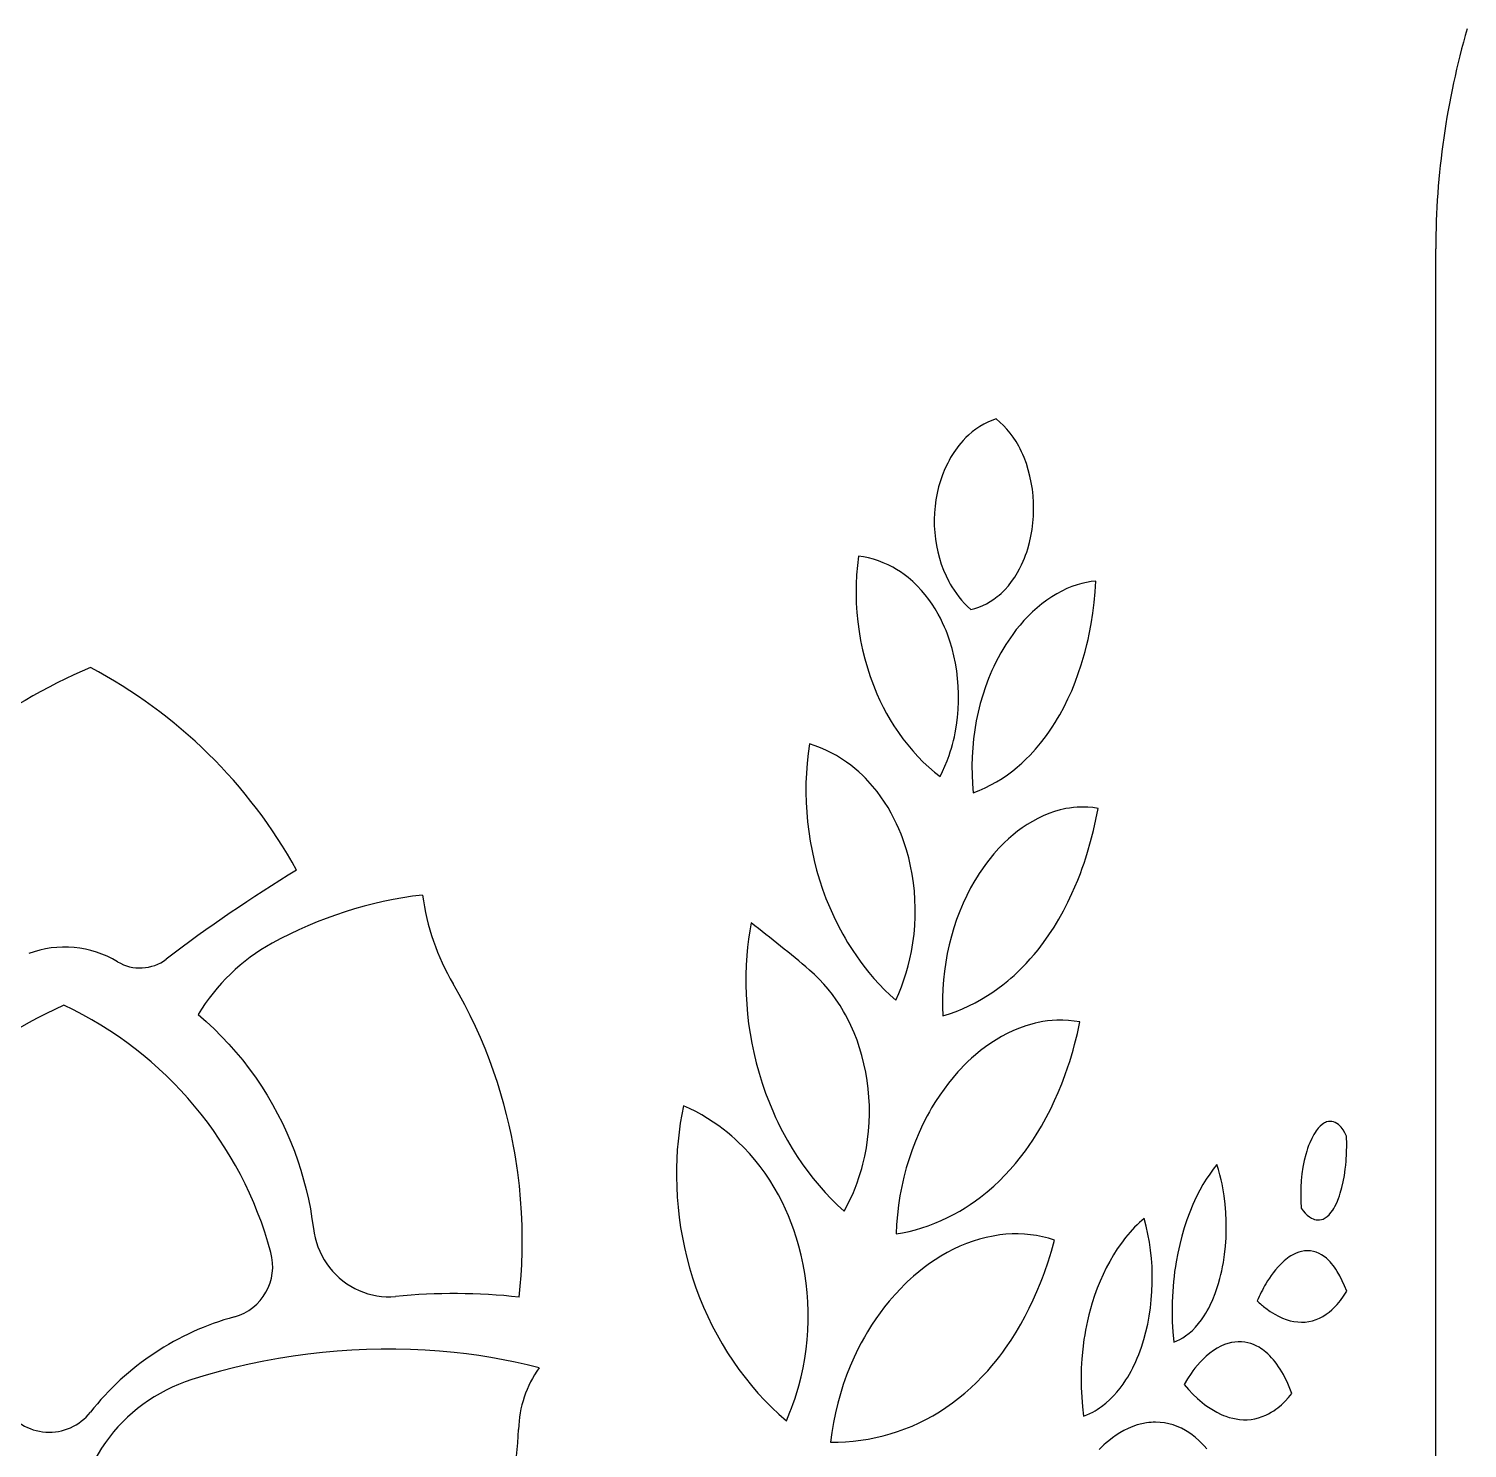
# Model space of a CAD drawing. Extents: x -234 to 1000, y -95 to 506.
# Drawn here: x 809.84 to 842.79, y 117.65 to 150.15 of the extents above; entities that cross this region are included whole.
import ezdxf

# ---------------------------------------------------------------- set-up
doc = ezdxf.new("R2010")
doc.units = 0
doc.header["$LTSCALE"] = 7
doc.header["$MEASUREMENT"] = 0
doc.layers.add('8', color=250, linetype='CONTINUOUS', lineweight=15)

msp = doc.modelspace()

# ---------------------------------------------------------------- linework, layer by layer
at = {"layer": '8', "lineweight": 30}
msp.add_line((842.0725, 66.347), (842.0725, 145.115), dxfattribs=at)
for points in [[(831.9977, 141.2201), (831.902, 141.1879), (831.8078, 141.1485), (831.7154, 141.1021), (831.6251, 141.0491), (831.5371, 140.9896), (831.4517, 140.9239), (831.3694, 140.8524), (831.3074, 140.7929), (831.2476, 140.7301), (831.1898, 140.6643), (831.1479, 140.613), (831.1073, 140.5601), (831.0302, 140.4499), (830.9586, 140.3341), (830.9236, 140.272), (830.8903, 140.2085), (830.8284, 140.078), (830.7731, 139.9431), (830.7246, 139.8043), (830.683, 139.6622), (830.6485, 139.5174), (830.621, 139.3703), (830.6008, 139.2215), (830.5878, 139.0714), (830.5821, 138.9208), (830.5837, 138.7701), (830.5926, 138.6197), (830.6087, 138.4702), (830.6321, 138.3222), (830.6626, 138.1762), (830.6999, 138.0338), (830.744, 137.8943), (830.7948, 137.7583), (830.8523, 137.6262), (830.9162, 137.4987), (830.9505, 137.4367), (830.9863, 137.3761), (831.0364, 137.2975), (831.089, 137.2216), (831.1442, 137.1485), (831.2092, 137.0697), (831.277, 136.9951), (831.3477, 136.9246), (831.421, 136.8586)], [(831.421, 136.8586), (831.5132, 136.8813), (831.6041, 136.9107), (831.6931, 136.9465), (831.7801, 136.9886), (831.8648, 137.0367), (831.9471, 137.0908), (832.0265, 137.1505), (832.071, 137.1874), (832.1144, 137.226), (832.1579, 137.2675), (832.2003, 137.3107), (832.2805, 137.4008), (832.356, 137.497), (832.4266, 137.5989), (832.4921, 137.706), (832.5383, 137.7902), (832.5815, 137.877), (832.6216, 137.9661), (832.6494, 138.0335), (832.6754, 138.102), (832.7004, 138.1733), (832.7235, 138.2456), (832.7639, 138.3911), (832.7972, 138.5396), (832.8234, 138.6906), (832.8424, 138.8433), (832.8542, 138.9973), (832.8588, 139.1518), (832.8563, 139.3064), (832.8465, 139.4604), (832.8297, 139.6133), (832.8056, 139.7645), (832.7745, 139.9135), (832.7368, 140.0578), (832.6922, 140.1989), (832.6407, 140.3362), (832.6124, 140.4033), (832.5823, 140.4693), (832.5508, 140.5337), (832.5176, 140.5967), (832.4567, 140.7016), (832.3911, 140.8019), (832.321, 140.8972), (832.2463, 140.9871), (832.1675, 141.0711), (832.0845, 141.1489), (831.9977, 141.2201)], [(828.8462, 138.0802), (828.8207, 137.8658), (828.8029, 137.6504), (828.7929, 137.4342), (828.7907, 137.2177), (828.7962, 137.0014), (828.8095, 136.7855), (828.8306, 136.5704), (828.8594, 136.3565), (828.8958, 136.1443), (828.9398, 135.9339), (828.9914, 135.7259), (829.0503, 135.521), (829.1165, 135.3191), (829.1899, 135.1207), (829.2292, 135.0229), (829.2703, 134.9261), (829.3397, 134.7734), (829.4134, 134.6237), (829.4914, 134.477), (829.5735, 134.3335), (829.6597, 134.1936), (829.7601, 134.0424), (829.8652, 133.8961), (829.9749, 133.7549), (830.0889, 133.619), (830.2071, 133.4887), (830.3293, 133.3643), (830.4553, 133.2461), (830.5848, 133.1343), (830.7177, 133.0292)], [(830.7177, 133.0292), (830.7752, 133.1459), (830.8287, 133.2654), (830.878, 133.3875), (830.9232, 133.512), (830.9509, 133.5962), (830.9768, 133.6812), (831.0008, 133.7671), (831.0229, 133.8537), (831.0431, 133.9409), (831.0615, 134.0288), (831.0924, 134.2063), (831.1157, 134.3855), (831.1314, 134.5658), (831.1395, 134.747), (831.1399, 134.9283), (831.133, 135.1042), (831.1189, 135.2794), (831.0975, 135.4537), (831.069, 135.6264), (831.0333, 135.7971), (830.9905, 135.9654), (830.9405, 136.1308), (830.8834, 136.2928), (830.8523, 136.3723), (830.8194, 136.4509), (830.7728, 136.5539), (830.7232, 136.6548), (830.6705, 136.7534), (830.6034, 136.8686), (830.532, 136.98), (830.4564, 137.0876), (830.3768, 137.1909), (830.2932, 137.2898), (830.194, 137.396), (830.142, 137.4472), (830.089, 137.4968), (830.0357, 137.5438), (829.9813, 137.5891), (829.897, 137.6544), (829.8104, 137.7156), (829.7216, 137.7726), (829.6307, 137.8253), (829.5245, 137.8801), (829.416, 137.929), (829.3053, 137.9717), (829.1928, 138.0083), (829.0786, 138.0387), (828.963, 138.0627), (828.8462, 138.0802)], [(834.2861, 137.5074), (834.178, 137.4956), (834.0696, 137.4775), (833.9613, 137.4531), (833.8534, 137.4225), (833.7356, 137.382), (833.6187, 137.3343), (833.5031, 137.2797), (833.3889, 137.2182), (833.2727, 137.1478), (833.1585, 137.0706), (833.0465, 136.9867), (832.937, 136.8965), (832.8303, 136.8002), (832.7264, 136.698), (832.6355, 136.6013), (832.5472, 136.5002), (832.4617, 136.3949), (832.3791, 136.2857), (832.3258, 136.211), (832.2739, 136.1347), (832.223, 136.0563), (832.1736, 135.9764), (832.1088, 135.8655), (832.0466, 135.752), (831.9873, 135.6361), (831.9447, 135.5476), (831.9037, 135.4578), (831.8266, 135.2748), (831.7563, 135.0875), (831.6929, 134.8962), (831.6365, 134.7016), (831.5872, 134.5039), (831.5452, 134.3036), (831.5104, 134.1011), (831.4831, 133.897), (831.4631, 133.6915), (831.4506, 133.4851), (831.4455, 133.2783), (831.448, 133.0714), (831.4579, 132.8649), (831.4752, 132.6591)], [(831.4752, 132.6591), (831.6124, 132.7126), (831.7472, 132.7726), (831.8795, 132.8388), (832.0093, 132.9113), (832.1362, 132.9898), (832.2603, 133.0742), (832.3812, 133.1645), (832.4845, 133.2481), (832.5852, 133.3358), (832.6834, 133.4276), (832.779, 133.5235), (832.8412, 133.5894), (832.9021, 133.6571), (833.0204, 133.7973), (833.1337, 133.9436), (833.2104, 134.0504), (833.2847, 134.16), (833.3563, 134.2722), (833.4084, 134.3582), (833.4589, 134.4456), (833.5557, 134.6244), (833.6465, 134.8083), (833.7314, 134.997), (833.8103, 135.1902), (833.8832, 135.3874), (833.9502, 135.5883), (833.9965, 135.7413), (834.0395, 135.8959), (834.0791, 136.0522), (834.1066, 136.1703), (834.1323, 136.2892), (834.1779, 136.5291), (834.2161, 136.7712), (834.2469, 137.0153), (834.2702, 137.2608), (834.2861, 137.5074)], [(827.7226, 133.7786), (827.6923, 133.557), (827.669, 133.3343), (827.653, 133.1108), (827.6441, 132.8868), (827.6424, 132.6625), (827.6479, 132.4384), (827.6606, 132.2146), (827.6805, 131.9914), (827.7075, 131.7693), (827.7417, 131.5484), (827.7829, 131.3291), (827.8311, 131.1116), (827.8881, 130.8893), (827.9524, 130.6697), (828.024, 130.453), (828.1026, 130.2395), (828.1883, 130.0297), (828.2807, 129.8238), (828.3799, 129.622), (828.4856, 129.4249), (828.541, 129.3278), (828.5981, 129.2321), (828.6562, 129.1382), (828.716, 129.0457), (828.7981, 128.924), (828.8829, 128.805), (828.9702, 128.6886), (829.0829, 128.547), (829.1992, 128.4099), (829.3191, 128.2774), (829.4425, 128.1499), (829.5692, 128.0273), (829.699, 127.91)], [(829.699, 127.91), (829.7677, 128.0609), (829.8309, 128.2152), (829.8884, 128.3725), (829.9402, 128.5326), (829.9863, 128.695), (830.0266, 128.8597), (830.0611, 129.0262), (830.0786, 129.124), (830.0941, 129.2223), (830.1077, 129.3211), (830.1192, 129.4201), (830.1364, 129.6192), (830.1456, 129.8189), (830.1469, 130.0189), (830.1406, 130.2133), (830.1268, 130.4073), (830.1055, 130.6003), (830.0766, 130.792), (830.0403, 130.9818), (829.9966, 131.1695), (829.9454, 131.3545), (829.917, 131.446), (829.8867, 131.5367), (829.8547, 131.6262), (829.8209, 131.7147), (829.7729, 131.8315), (829.7216, 131.9463), (829.6672, 132.059), (829.5978, 132.1914), (829.5238, 132.3205), (829.4454, 132.446), (829.3627, 132.5677), (829.2756, 132.6853), (829.1714, 132.814), (829.0619, 132.9368), (829.0052, 132.9959), (828.9473, 133.0535), (828.8581, 133.1367), (828.7662, 133.2162), (828.6717, 133.2917), (828.5747, 133.3633), (828.4609, 133.44), (828.3441, 133.5111), (828.2246, 133.5766), (828.1025, 133.6361), (827.978, 133.6897), (827.8513, 133.7373), (827.7226, 133.7786)], [(834.3378, 132.3013), (834.2192, 132.3193), (834.0995, 132.33), (833.9789, 132.3333), (833.8577, 132.3293), (833.771, 132.322), (833.6842, 132.3109), (833.5974, 132.2963), (833.5323, 132.2829), (833.4674, 132.2674), (833.3378, 132.2305), (833.209, 132.1857), (833.0813, 132.1331), (832.955, 132.0729), (832.8303, 132.0054), (832.7075, 131.9308), (832.5988, 131.8576), (832.492, 131.779), (832.3872, 131.6952), (832.2848, 131.6063), (832.1848, 131.5125), (832.1235, 131.4514), (832.0633, 131.3886), (831.9462, 131.2577), (831.8335, 131.1201), (831.7579, 131.0208), (831.6847, 130.9184), (831.6139, 130.8133), (831.5624, 130.7327), (831.5124, 130.6506), (831.4168, 130.4823), (831.3271, 130.3087), (831.2437, 130.1304), (831.1667, 129.9476), (831.0961, 129.7608), (831.0323, 129.5703), (830.9751, 129.3766), (830.9249, 129.1801), (830.8816, 128.981), (830.8454, 128.78), (830.8162, 128.5772), (830.7942, 128.3731), (830.7794, 128.1681), (830.7718, 127.9625), (830.7714, 127.7567), (830.7782, 127.5512)], [(830.7782, 127.5512), (830.9314, 127.5993), (831.0825, 127.6537), (831.2314, 127.714), (831.378, 127.7804), (831.5221, 127.8527), (831.6637, 127.9308), (831.8025, 128.0147), (831.9216, 128.0927), (832.0384, 128.1748), (832.153, 128.2612), (832.2651, 128.3516), (832.3381, 128.4137), (832.4101, 128.4775), (832.4816, 128.5438), (832.5521, 128.6117), (832.6887, 128.7517), (832.7814, 128.8534), (832.8719, 128.9582), (832.9599, 129.0658), (833.0244, 129.1485), (833.0876, 129.2326), (833.2098, 129.4056), (833.3265, 129.5843), (833.4378, 129.7686), (833.5434, 129.958), (833.6435, 130.1524), (833.738, 130.3513), (833.8052, 130.5034), (833.8693, 130.6578), (833.9301, 130.8144), (833.9733, 130.9318), (834.0147, 131.0504), (834.0553, 131.1726), (834.094, 131.2958), (834.1654, 131.5424), (834.2298, 131.7924), (834.2872, 132.0455), (834.3378, 132.3013)], [(826.3853, 129.6795), (826.3545, 129.4946), (826.3283, 129.3088), (826.3068, 129.1223), (826.2899, 128.9352), (826.2758, 128.7115), (826.2683, 128.4875), (826.2675, 128.2633), (826.2733, 128.0392), (826.2858, 127.8155), (826.3049, 127.5923), (826.3306, 127.3699), (826.3629, 127.1485), (826.4016, 126.9285), (826.4469, 126.71), (826.5036, 126.4737), (826.5679, 126.2399), (826.6396, 126.0088), (826.7187, 125.7807), (826.8051, 125.556), (826.8986, 125.3349), (826.948, 125.2258), (826.9991, 125.1177), (827.07, 124.9753), (827.1438, 124.8349), (827.2205, 124.6965), (827.3287, 124.5132), (827.4421, 124.334), (827.5605, 124.1592), (827.6837, 123.989), (827.8117, 123.8237), (827.9442, 123.6634), (828.0811, 123.5083), (828.2221, 123.3587), (828.3673, 123.2147), (828.5162, 123.0766)], [(828.5162, 123.0766), (828.5865, 123.205), (828.6524, 123.3365), (828.7139, 123.4707), (828.7709, 123.6074), (828.8159, 123.7259), (828.8577, 123.8459), (828.8961, 123.9674), (828.9228, 124.0594), (828.9476, 124.1521), (828.9915, 124.3394), (829.0279, 124.529), (829.0567, 124.7204), (829.0779, 124.9131), (829.0915, 125.1067), (829.0975, 125.3008), (829.0958, 125.4951), (829.0865, 125.6891), (829.0695, 125.8823), (829.045, 126.0743), (829.0128, 126.2649), (828.9731, 126.4535), (828.9259, 126.6396), (828.8732, 126.8167), (828.8136, 126.9908), (828.7471, 127.1615), (828.6737, 127.3286), (828.5936, 127.4915), (828.5511, 127.5713), (828.5069, 127.6499), (828.4256, 127.7845), (828.3393, 127.9151), (828.2483, 128.0415), (828.1525, 128.1633), (828.052, 128.2804), (827.9471, 128.3924), (827.8379, 128.4991), (827.7244, 128.6004)], [(821.0748, 121.1099), (821.099, 121.3573), (821.1181, 121.6054), (821.132, 121.8539), (821.1418, 122.1534), (821.1441, 122.4531), (821.1389, 122.7526), (821.1262, 123.0518), (821.106, 123.3506), (821.0774, 123.6568), (821.0409, 123.9621), (820.9965, 124.2662), (820.9713, 124.4178), (820.9442, 124.5689), (820.8967, 124.81), (820.8442, 125.05), (820.7867, 125.2887), (820.7243, 125.5261), (820.6568, 125.762), (820.575, 126.0255), (820.4869, 126.2869), (820.3927, 126.5459), (820.2922, 126.8025), (820.1856, 127.0564), (820.073, 127.3075), (819.9542, 127.5556), (819.8295, 127.8007), (819.6988, 128.0424), (819.5623, 128.2808)], [(813.7207, 127.5808), (813.9045, 127.4204), (814.083, 127.2541), (814.2561, 127.0822), (814.4234, 126.9048), (814.5849, 126.722), (814.7405, 126.5341), (814.8898, 126.3413), (815.0329, 126.1438), (815.1696, 125.9417), (815.2997, 125.7353), (815.4231, 125.5248), (815.5397, 125.3105), (815.6494, 125.0924), (815.7521, 124.871), (815.8416, 124.6612), (815.9249, 124.4488), (816.0018, 124.234), (816.0723, 124.0167), (816.1365, 123.7972), (816.194, 123.5766), (816.245, 123.3542), (816.2895, 123.1305), (816.3273, 122.9057), (816.3585, 122.6801)], [(833.9212, 127.4117), (833.7905, 127.4331), (833.6584, 127.4469), (833.5253, 127.4532), (833.3915, 127.4521), (833.2845, 127.4458), (833.1772, 127.4347), (833.0699, 127.419), (832.9625, 127.3987), (832.891, 127.3826), (832.8197, 127.3644), (832.6774, 127.3221), (832.5359, 127.2719), (832.3956, 127.2139), (832.2566, 127.1483), (832.1194, 127.0754), (831.9974, 127.0036), (831.8773, 126.9261), (831.759, 126.8432), (831.6428, 126.7549), (831.5289, 126.6613), (831.4358, 126.5796), (831.3444, 126.4945), (831.2549, 126.4061), (831.189, 126.3377), (831.1242, 126.2676), (831.0146, 126.1419), (830.9085, 126.0113), (830.8062, 125.876), (830.7077, 125.7362), (830.6133, 125.5921), (830.523, 125.4441), (830.4708, 125.3534), (830.4202, 125.2613), (830.3238, 125.0735), (830.2339, 124.8808), (830.1506, 124.6839), (830.0741, 124.4829), (830.0045, 124.2783), (829.942, 124.0704), (829.8867, 123.8597), (829.8386, 123.6465), (829.7979, 123.4312), (829.7645, 123.214), (829.7387, 122.9955), (829.7203, 122.7759), (829.7094, 122.5557)], [(829.7094, 122.5557), (829.858, 122.5831), (830.0054, 122.6156), (830.1514, 122.6533), (830.2959, 122.6961), (830.446, 122.7465), (830.5942, 122.8024), (830.7404, 122.8638), (830.8843, 122.9306), (831.0259, 123.0028), (831.1651, 123.0802), (831.2882, 123.1543), (831.4092, 123.2325), (831.528, 123.3148), (831.6446, 123.401), (831.721, 123.4607), (831.7964, 123.5221), (831.9439, 123.6499), (832.0745, 123.772), (832.2014, 123.8994), (832.3245, 124.0319), (832.4437, 124.1693), (832.559, 124.3115), (832.6703, 124.4582), (832.7565, 124.5788), (832.84, 124.7021), (832.921, 124.828), (832.98, 124.9241), (833.0375, 125.0216), (833.1482, 125.2206), (833.2528, 125.4247), (833.3408, 125.6101), (833.4241, 125.799), (833.5027, 125.9912), (833.5765, 126.1865), (833.6457, 126.3847), (833.6863, 126.5092), (833.7251, 126.6347), (833.7625, 126.7626), (833.798, 126.8914), (833.8632, 127.1501), (833.9212, 127.4117)], [(824.8365, 125.4925), (824.7979, 125.292), (824.7646, 125.0903), (824.7365, 124.8875), (824.7138, 124.684), (824.6964, 124.4802), (824.6845, 124.276), (824.6778, 124.0715), (824.6766, 123.8669), (824.6817, 123.6336), (824.6939, 123.4005), (824.713, 123.1678), (824.7391, 122.9358), (824.7721, 122.705), (824.812, 122.4756), (824.8586, 122.2477), (824.914, 122.0139), (824.9766, 121.7823), (825.0463, 121.5531), (825.123, 121.3265), (825.2066, 121.1029), (825.297, 120.8826), (825.3941, 120.6657), (825.4977, 120.4525), (825.6078, 120.2433), (825.7241, 120.0384), (825.8466, 119.8379), (825.975, 119.6422), (826.1093, 119.4516), (826.2491, 119.2661), (826.3944, 119.0862), (826.5449, 118.9121), (826.7005, 118.7439), (826.8609, 118.5819), (827.0259, 118.4264), (827.1952, 118.2776)], [(827.1952, 118.2776), (827.2373, 118.3744), (827.2776, 118.4722), (827.3161, 118.5709), (827.3527, 118.6704), (827.3875, 118.7708), (827.4205, 118.8719), (827.4809, 119.0763), (827.5339, 119.2834), (827.5794, 119.4926), (827.6174, 119.7038), (827.648, 119.9165), (827.6712, 120.1322), (827.6867, 120.3488), (827.6946, 120.5659), (827.6948, 120.7832), (827.6874, 121.0004), (827.6722, 121.217), (827.6494, 121.4329), (827.619, 121.6475), (827.5809, 121.8606), (827.5353, 122.0717), (827.482, 122.2805), (827.4526, 122.384), (827.4212, 122.4868), (827.3672, 122.6496), (827.3084, 122.8103), (827.2448, 122.9687), (827.1766, 123.1247), (827.1036, 123.278), (827.0138, 123.4513), (826.9179, 123.6205), (826.8161, 123.7853), (826.7083, 123.9455), (826.5947, 124.1009), (826.4754, 124.2511), (826.3506, 124.3959), (826.2205, 124.535), (826.0851, 124.6682), (826.0154, 124.7325), (825.9446, 124.7951), (825.8482, 124.8763), (825.7497, 124.9544), (825.6492, 125.0296), (825.5207, 125.1194), (825.3893, 125.2042), (825.255, 125.284), (825.118, 125.3587), (824.9785, 125.4283), (824.8365, 125.4925)], [(840.0283, 124.7987), (839.9897, 124.8741), (839.9483, 124.9414), (839.9266, 124.9718), (839.9042, 124.9999), (839.8733, 125.0336), (839.8414, 125.0628), (839.8085, 125.0873), (839.7706, 125.109), (839.7319, 125.1244), (839.6924, 125.1333), (839.6525, 125.1357), (839.6123, 125.1315), (839.5721, 125.1208), (839.547, 125.1109), (839.522, 125.0985), (839.4973, 125.0837), (839.4727, 125.0666), (839.4244, 125.0254), (839.3776, 124.9757), (839.3325, 124.9179), (839.3062, 124.8792), (839.2806, 124.838), (839.2544, 124.7916), (839.2292, 124.7426), (839.1834, 124.6409), (839.1593, 124.5797), (839.1366, 124.5163), (839.1148, 124.4489), (839.0946, 124.3795), (839.0592, 124.2372), (839.03, 124.089), (839.0072, 123.9363), (838.9909, 123.7804), (838.981, 123.6223), (838.9777, 123.4633), (838.9808, 123.3044), (838.9905, 123.1466)], [(838.9905, 123.1466), (839.0343, 123.0865), (839.0797, 123.033), (839.1268, 122.9867), (839.1753, 122.9479), (839.2011, 122.9308), (839.2271, 122.9159), (839.262, 122.8997), (839.2971, 122.8877), (839.3323, 122.8799), (839.3719, 122.8764), (839.4112, 122.8784), (839.4502, 122.8859), (839.4886, 122.8989), (839.5119, 122.9097), (839.535, 122.9225), (839.5594, 122.9384), (839.5834, 122.9566), (839.6282, 122.9978), (839.6712, 123.0468), (839.7119, 123.103), (839.7362, 123.1415), (839.7596, 123.1825), (839.8035, 123.2714), (839.8435, 123.3685), (839.8647, 123.4276), (839.8846, 123.4889), (839.9206, 123.6174), (839.9514, 123.7528), (839.9771, 123.894), (839.9978, 124.0395), (840.0083, 124.1323), (840.0168, 124.2261), (840.0281, 124.4161), (840.0319, 124.6075), (840.0283, 124.7987)], [(837.0571, 124.1438), (836.9734, 124.039), (836.8922, 123.9274), (836.8136, 123.8095), (836.7383, 123.6862), (836.6664, 123.5581), (836.5845, 123.3974), (836.5076, 123.2302), (836.4359, 123.0569), (836.3697, 122.8782), (836.309, 122.6946), (836.2541, 122.5066), (836.205, 122.3146), (836.1618, 122.1193), (836.1247, 121.9211), (836.1064, 121.8085), (836.0902, 121.6953), (836.0758, 121.5813), (836.0635, 121.4669), (836.0446, 121.2368), (836.0337, 121.0057), (836.0306, 120.7741), (836.0355, 120.5426), (836.0483, 120.3118), (836.0689, 120.0824)], [(836.0689, 120.0824), (836.139, 120.1093), (836.2079, 120.1416), (836.2753, 120.1791), (836.341, 120.2218), (836.4201, 120.2816), (836.4964, 120.3488), (836.5695, 120.4229), (836.6393, 120.5035), (836.7058, 120.5904), (836.7688, 120.683), (836.8039, 120.7395), (836.8377, 120.7978), (836.8721, 120.8611), (836.9051, 120.9262), (836.9652, 121.0577), (837.02, 121.1948), (837.0592, 121.306), (837.0951, 121.4201), (837.1277, 121.5368), (837.1498, 121.625), (837.1701, 121.7144), (837.1889, 121.8066), (837.2058, 121.8997), (837.2338, 122.0869), (837.2544, 122.2768), (837.2677, 122.4685), (837.2736, 122.6613), (837.2722, 122.8543), (837.2636, 123.0468), (837.2475, 123.2378), (837.2242, 123.4267), (837.1935, 123.6126), (837.1754, 123.7041), (837.1555, 123.7946), (837.126, 123.9134), (837.0932, 124.0299), (837.0571, 124.1438)], [(816.3585, 122.6801), (816.3749, 122.573), (816.3978, 122.467), (816.427, 122.3625), (816.4623, 122.2601), (816.5036, 122.1601), (816.5513, 122.0619), (816.6049, 121.9667), (816.6641, 121.8751), (816.7287, 121.7874), (816.7985, 121.7038), (816.8733, 121.6247), (816.9526, 121.5505), (817.0363, 121.4814), (817.1239, 121.4176), (817.2153, 121.3595), (817.3094, 121.3075), (817.4065, 121.2615), (817.5061, 121.2217), (817.6079, 121.1882), (817.7114, 121.1613), (817.8164, 121.1409), (817.9223, 121.1272), (818.0288, 121.1203), (818.1355, 121.1201), (818.2419, 121.1268)], [(835.3929, 122.9126), (835.3378, 122.8658), (835.2833, 122.8169), (835.2281, 122.7646), (835.1737, 122.7102), (835.0688, 122.5971), (834.9674, 122.4767), (834.8699, 122.3493), (834.7764, 122.2153), (834.6871, 122.0752), (834.6023, 121.9295), (834.5238, 121.7817), (834.4497, 121.6292), (834.3804, 121.4724), (834.3159, 121.3115), (834.2563, 121.1469), (834.2017, 120.979), (834.1616, 120.8424), (834.1249, 120.7041), (834.0915, 120.5642), (834.0687, 120.4584), (834.0478, 120.3518), (834.0288, 120.2445), (834.0117, 120.1365), (833.9834, 119.9192), (833.963, 119.7003), (833.9503, 119.4803), (833.9456, 119.2598), (833.9487, 119.0393), (833.9598, 118.8193), (833.9787, 118.6003), (834.0054, 118.3828)], [(834.0054, 118.3828), (834.077, 118.4114), (834.1477, 118.4436), (834.2171, 118.4795), (834.2679, 118.5084), (834.3181, 118.5392), (834.3683, 118.5724), (834.4178, 118.6077), (834.5134, 118.683), (834.6054, 118.7652), (834.6939, 118.8542), (834.7681, 118.9373), (834.8394, 119.0251), (834.9075, 119.1172), (834.9725, 119.2135), (835.0137, 119.2793), (835.0535, 119.3467), (835.0924, 119.4169), (835.1299, 119.4886), (835.1999, 119.6351), (835.2347, 119.7152), (835.2678, 119.7967), (835.2994, 119.8801), (835.3293, 119.9648), (835.3839, 120.1371), (835.4318, 120.3137), (835.4728, 120.4939), (835.5071, 120.6771), (835.5347, 120.8628), (835.5555, 121.0505), (835.5695, 121.2395), (835.5768, 121.4294), (835.5774, 121.6195), (835.5712, 121.8093), (835.5583, 121.9983), (835.5387, 122.186), (835.5124, 122.3718), (835.4793, 122.5552), (835.4395, 122.7356), (835.3929, 122.9126)], [(833.3345, 122.4157), (833.2006, 122.4568), (833.0649, 122.4909), (832.9276, 122.518), (832.7889, 122.5382), (832.649, 122.5512), (832.5081, 122.5573), (832.3665, 122.5563), (832.2243, 122.5483), (832.0818, 122.5334), (831.9285, 122.5096), (831.7753, 122.478), (831.6226, 122.4385), (831.4706, 122.3914), (831.3195, 122.3368), (831.1697, 122.2748), (831.0214, 122.2055), (830.8747, 122.1292), (830.73, 122.046), (830.6017, 121.9654), (830.4753, 121.8795), (830.351, 121.7884), (830.2289, 121.6924), (830.1092, 121.5915), (830.0361, 121.5263), (829.9639, 121.4593), (829.8922, 121.39), (829.8216, 121.3189), (829.6843, 121.1724), (829.5518, 121.0194), (829.445, 120.8869), (829.3417, 120.7503), (829.2422, 120.6098), (829.1464, 120.4655), (829.0545, 120.3176), (828.981, 120.1917), (828.9104, 120.0636), (828.8426, 119.9333), (828.7937, 119.8342), (828.7465, 119.734), (828.6572, 119.5304), (828.5749, 119.3228), (828.4996, 119.1117), (828.4315, 118.8972), (828.3707, 118.6799), (828.3174, 118.46), (828.2715, 118.2379), (828.2332, 118.0139), (828.2026, 117.7884)], [(828.2026, 117.7884), (828.3779, 117.79), (828.5526, 117.7979), (828.7265, 117.8122), (828.8994, 117.8329), (829.071, 117.86), (829.2411, 117.8933), (829.4095, 117.933), (829.5759, 117.9789), (829.744, 118.0323), (829.9099, 118.0921), (830.0734, 118.1583), (830.2344, 118.2308), (830.3927, 118.3096), (830.5481, 118.3944), (830.7006, 118.4854), (830.8499, 118.5822), (830.9976, 118.6859), (831.1419, 118.7955), (831.2827, 118.9107), (831.4198, 119.0314), (831.5532, 119.1574), (831.6828, 119.2887), (831.8085, 119.4249), (831.9035, 119.5343), (831.9962, 119.6465), (832.0864, 119.7614), (832.1524, 119.8495), (832.2171, 119.9389), (832.3422, 120.1222), (832.4616, 120.311), (832.5661, 120.4886), (832.6658, 120.6704), (832.7607, 120.8561), (832.8507, 121.0456), (832.9359, 121.2385), (833.0162, 121.4347), (833.0621, 121.554), (833.1062, 121.6743), (833.1892, 121.9178), (833.2653, 122.1651), (833.3345, 122.4157)], [(840.0318, 121.2437), (839.9829, 121.3682), (839.9304, 121.486), (839.8745, 121.5965), (839.8151, 121.6989), (839.7842, 121.747), (839.7525, 121.7928), (839.7199, 121.8362), (839.6866, 121.8773), (839.6536, 121.9148), (839.6198, 121.9499), (839.5671, 121.9988), (839.5128, 122.042), (839.457, 122.0793), (839.3999, 122.1105), (839.335, 122.1378), (839.2688, 122.1575), (839.2015, 122.1692), (839.1332, 122.1729), (839.0642, 122.1688), (838.9947, 122.1567), (838.9344, 122.14), (838.8741, 122.1175), (838.8139, 122.0893), (838.754, 122.0556), (838.7154, 122.0309), (838.677, 122.0039), (838.6367, 121.9731), (838.5967, 121.9398), (838.52, 121.8685), (838.4598, 121.8054), (838.4008, 121.7372), (838.3432, 121.6642), (838.3011, 121.6066), (838.2599, 121.5465), (838.2193, 121.4835), (838.1796, 121.4181)], [(838.1796, 120.8543), (838.281, 120.782), (838.3321, 120.7492), (838.3832, 120.7185), (838.4716, 120.6711), (838.5599, 120.6306), (838.648, 120.5972), (838.7357, 120.571), (838.823, 120.5521), (838.9096, 120.5406), (838.9954, 120.5365), (839.0808, 120.5399), (839.1649, 120.5509), (839.2477, 120.5695), (839.3289, 120.5957), (839.4084, 120.6292), (839.4862, 120.6702), (839.562, 120.7184), (839.6266, 120.7663), (839.6897, 120.8196), (839.7511, 120.8781), (839.8108, 120.9417), (839.8496, 120.9868), (839.8876, 121.0341), (839.9613, 121.1349), (840.0318, 121.2437)], [(838.1796, 119.8481), (838.1409, 119.8796), (838.1015, 119.909), (838.0622, 119.9358), (838.0223, 119.9605), (837.9608, 119.9938), (837.8982, 120.0222), (837.8345, 120.0456), (837.7699, 120.0638), (837.6951, 120.0783), (837.6194, 120.0861), (837.543, 120.087), (837.4661, 120.0811), (837.389, 120.0684), (837.3118, 120.049), (837.2349, 120.023), (837.1483, 119.9859), (837.0625, 119.9406), (836.9778, 119.8876), (836.8946, 119.8271), (836.8129, 119.7594), (836.7332, 119.6848), (836.671, 119.6203), (836.6102, 119.5519), (836.551, 119.4797), (836.5076, 119.4231), (836.4653, 119.3645), (836.3837, 119.2418), (836.3063, 119.112)], [(821.5325, 119.4893), (821.2591, 119.5573), (820.9837, 119.6194), (820.7066, 119.6758), (820.4278, 119.7263), (820.1475, 119.7711), (819.8658, 119.8101), (819.5828, 119.8434), (819.4172, 119.86), (819.2512, 119.8748), (818.9182, 119.8983), (818.5841, 119.914), (818.249, 119.9218), (817.9132, 119.9218), (817.5768, 119.9139), (817.2402, 119.8983), (816.9034, 119.8748), (816.5667, 119.8437), (816.2303, 119.8049), (815.8943, 119.7584), (815.5591, 119.7042), (815.2248, 119.6425), (814.8916, 119.5732), (814.5597, 119.4964), (814.2293, 119.4121), (813.9005, 119.3205), (813.5736, 119.2215)], [(836.3063, 119.112), (836.4061, 118.9966), (836.5087, 118.8888), (836.6139, 118.7888), (836.7213, 118.6972), (836.7758, 118.6546), (836.8306, 118.6142), (836.9044, 118.564), (836.9788, 118.5179), (837.0537, 118.476), (837.1578, 118.4253), (837.2101, 118.4031), (837.2625, 118.3831), (837.3411, 118.3572), (837.4197, 118.3362), (837.4982, 118.3202), (837.5765, 118.3094), (837.6655, 118.3032), (837.7538, 118.3038), (837.8413, 118.3111), (837.9278, 118.3252), (838.0131, 118.346), (838.0971, 118.3734), (838.1796, 118.4075)], [(838.1796, 118.4075), (838.2415, 118.4379), (838.3024, 118.4721), (838.3624, 118.51), (838.4066, 118.5409), (838.4502, 118.5738), (838.5355, 118.6454), (838.6179, 118.7247), (838.6972, 118.8112), (838.7735, 118.9046)], [(836.8257, 117.634), (836.7662, 117.7028), (836.7048, 117.768), (836.6417, 117.8295), (836.5686, 117.8942), (836.4934, 117.9539), (836.4162, 118.0083), (836.3372, 118.0575), (836.2446, 118.1071), (836.15, 118.1493), (836.0535, 118.1841), (835.9553, 118.2113), (835.8556, 118.2308), (835.7548, 118.2425), (835.653, 118.2465), (835.6012, 118.2455), (835.5491, 118.2426), (835.4964, 118.2375), (835.4436, 118.2304), (835.3387, 118.2104), (835.234, 118.1824), (835.1299, 118.1468), (835.0266, 118.1035), (834.9244, 118.0529), (834.8361, 118.0027), (834.749, 117.9472), (834.6634, 117.8865), (834.5792, 117.8208), (834.5241, 117.7744), (834.4698, 117.7259), (834.4163, 117.6753), (834.3636, 117.6227)]]:
    msp.add_lwpolyline(points, dxfattribs=at)
for centre, radius, start, end in [((860.0725, 145.115), 18, 163.73981, 179.99998), ((816.9722, 122.3059), 14.4085, 113.39497, 140.02951), ((805.8241, 125.2822), 11.5961, 28.9084, 62.09783), ((834.5927, 100.3783), 35.7413, 121.3923, 127.19073), ((819.9659, 120.9574), 9.4262, 96.74542, 118.86148), ((824.2462, 131.038), 5.4353, 187.61465, 210.48277), ((807.3628, 104.7013), 31.3968, 49.56962, 52.70837), ((817.5857, 125.2641), 4.5061, 118.78841, 149.06096), ((810.6643, 126.7773), 2.3485, 59.02339, 110.5677), ((812.3864, 129.6439), 0.9956, 238.95968, 307.18699), ((814.8704, 118.3227), 10.3722, 114.0358, 154.03481), ((806.8895, 119.8383), 8.7996, 15.13237, 64.73195), ((814.2266, 121.8139), 1.2011, 285.59941, 15.5245), ((841.1965, 119.6559), 3.494, 149.71062, 156.96859), ((819.5782, 107.2234), 13.9671, 83.84865, 95.48983), ((839.6692, 122.8097), 2.4581, 226.62334, 232.6991), ((816.2144, 114.559), 6.3221, 105.27004, 141.74263), ((823.6055, 118.0071), 2.5487, 144.43503, 178.3055), ((814.7346, 115.5453), 3.8552, 107.52696, 181.58759), ((810.3081, 119.2168), 1.1997, 210.69335, 321.7238), ((813.1586, 118.3293), 7.9027, 340.28819, 358.21029)]:
    msp.add_arc(centre, radius, start, end, dxfattribs=at)
msp.add_ellipse((837.0143, 115.4555), major_axis=(0.678, 4.6235), ratio=0.4283219, start_param=5.6149285, end_param=6.0225976, dxfattribs=at)

doc.saveas('drawing.dxf')
